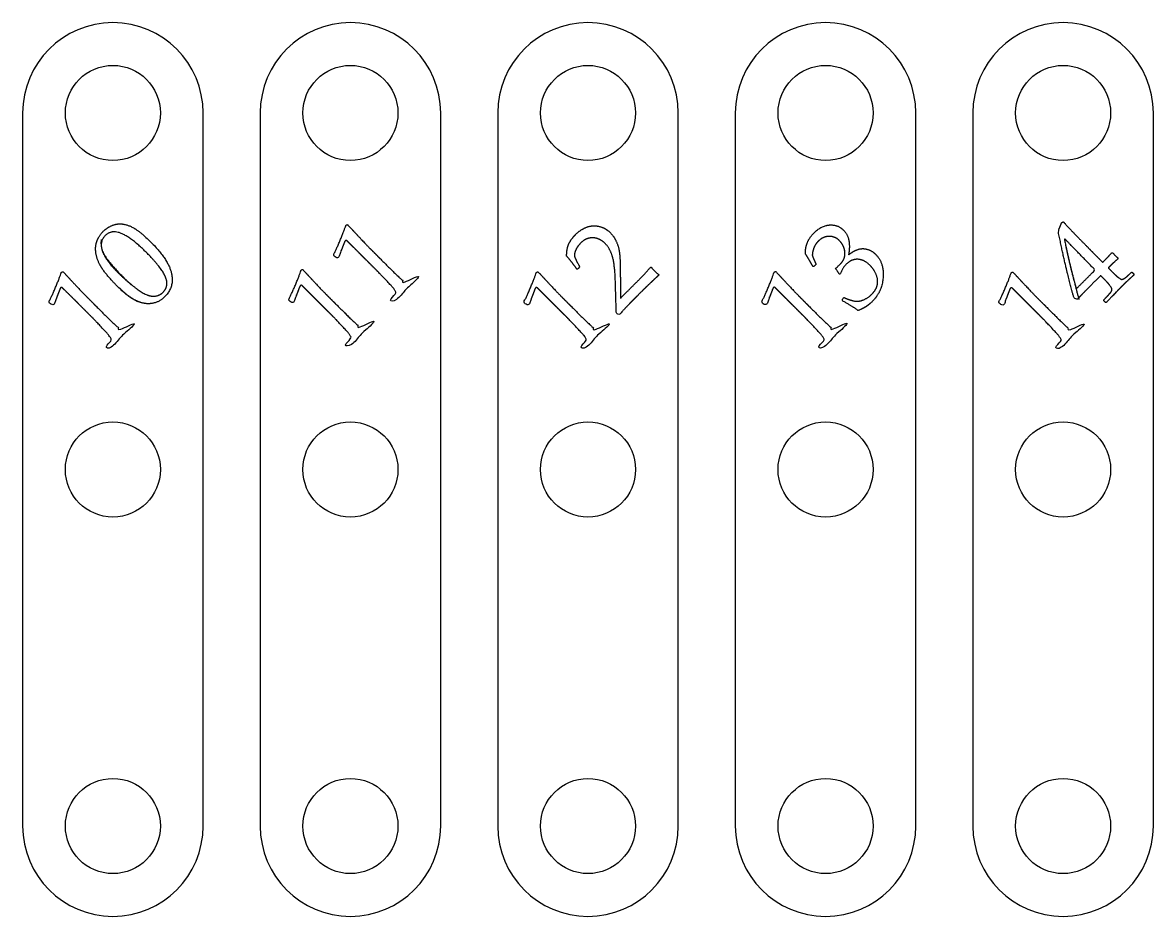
# Model space of a CAD drawing. Extents: x -1.6 to 16.2, y -3 to 0.9.
# Drawn here: x 4.81 to 7.19, y -2.99 to -1.11 of the extents above; entities that cross this region are included whole.
import ezdxf

# ---------------------------------------------------------------- set-up
doc = ezdxf.new("R2010")
doc.units = 0
doc.header["$MEASUREMENT"] = 0
doc.layers.add('1', color=7, linetype='CONTINUOUS')

msp = doc.modelspace()

# ---------------------------------------------------------------- linework, layer by layer
at = {"layer": '1', "color": 163, "linetype": 'CONTINUOUS'}
for p, q in [((4.81, -1.3), (4.81, -2.8)), ((5.19, -2.8), (5.19, -1.3)), ((5.31, -1.3), (5.31, -2.8)), ((5.69, -2.8), (5.69, -1.3)), ((5.81, -1.3), (5.81, -2.8)), ((6.19, -2.8), (6.19, -1.3)), ((6.31, -1.3), (6.31, -2.8)), ((6.69, -2.8), (6.69, -1.3)), ((6.81, -1.3), (6.81, -2.8)), ((7.19, -2.8), (7.19, -1.3))]:
    msp.add_line(p, q, dxfattribs=at)
for centre in [(5, -1.3), (5.5, -1.3), (6, -1.3), (6.5, -1.3), (7, -1.3), (5, -2.05), (5.5, -2.05), (6, -2.05), (6.5, -2.05), (7, -2.05), (5, -2.8), (5.5, -2.8), (6, -2.8), (6.5, -2.8), (7, -2.8)]:
    msp.add_circle(centre, 0.1, dxfattribs=at)
for centre, start, end in [((5, -1.3), 0, 180), ((5.5, -1.3), 0, 180), ((6, -1.3), 0, 180), ((6.5, -1.3), 0, 180), ((7, -1.3), 0, 180), ((5, -2.8), 180, 0), ((5.5, -2.8), 180, 0), ((6, -2.8), 180, 0), ((6.5, -2.8), 180, 0), ((7, -2.8), 180, 0)]:
    msp.add_arc(centre, 0.19, start, end, dxfattribs=at)
for points, knots in [([(5.036, -1.6873), (5.0272, -1.6812), (5.0186, -1.6739), (4.9993, -1.6545), (4.99, -1.6441), (4.9747, -1.6244), (4.9693, -1.6141), (4.9632, -1.5929), (4.9628, -1.583), (4.9674, -1.5649), (4.9721, -1.5566), (4.9876, -1.5412), (4.9969, -1.536), (5.0179, -1.5321), (5.0289, -1.5341), (5.052, -1.5461), (5.0653, -1.5568), (5.1049, -1.5965), (5.1193, -1.6184), (5.1275, -1.6566), (5.1229, -1.6729), (5.1028, -1.6929), (5.0954, -1.6974), (5.0794, -1.7018), (5.071, -1.7019), (5.0535, -1.6975), (5.0448, -1.6934), (5.036, -1.6873)], [-0.06318, 0, 0, 0, 0.052087, 0.052087, 0.120036, 0.120036, 0.187722, 0.187722, 0.255552, 0.255552, 0.323566, 0.323566, 0.401342, 0.401342, 0.479213, 0.479213, 0.556997, 0.556997, 0.683551, 0.683551, 0.810277, 0.810277, 0.87364, 0.87364, 0.93682, 0.93682, 1, 1, 1, 1.052087]), ([(5.4808, -1.5887), (5.4787, -1.5941), (5.4768, -1.5995), (5.4753, -1.6047), (5.4745, -1.6051), (5.4738, -1.6055), (5.4731, -1.6058), (5.4702, -1.6036), (5.4674, -1.6014), (5.4646, -1.5992), (5.4646, -1.5986), (5.4646, -1.598), (5.4646, -1.5974), (5.469, -1.5894), (5.4739, -1.5788), (5.4849, -1.5521), (5.4885, -1.5424), (5.4905, -1.5362), (5.4916, -1.5357), (5.4927, -1.5352), (5.4938, -1.5347), (5.5197, -1.5627), (5.5354, -1.5793), (5.5522, -1.5961), (5.5636, -1.6075), (5.5834, -1.6273), (5.5914, -1.6351), (5.6066, -1.6496), (5.6113, -1.6537), (5.613, -1.6546), (5.6146, -1.6556), (5.6163, -1.656), (5.6179, -1.6558), (5.6196, -1.6557), (5.6213, -1.6549), (5.6249, -1.6522), (5.63, -1.6477), (5.6384, -1.6402), (5.6388, -1.6402), (5.6393, -1.6403), (5.6397, -1.6403), (5.6411, -1.6417), (5.6425, -1.6431), (5.6439, -1.6444), (5.6439, -1.6449), (5.6439, -1.6454), (5.644, -1.6458), (5.63, -1.6588), (5.6203, -1.6681), (5.6106, -1.6778), (5.6006, -1.6882), (5.5848, -1.705), (5.5843, -1.705), (5.5839, -1.7049), (5.5834, -1.7049), (5.582, -1.7035), (5.5807, -1.7021), (5.5793, -1.7008), (5.5793, -1.7003), (5.5793, -1.6998), (5.5793, -1.6993), (5.5878, -1.6894), (5.5926, -1.6836), (5.5946, -1.6804), (5.5951, -1.6788), (5.595, -1.6774), (5.595, -1.6759), (5.5941, -1.6739), (5.5924, -1.6713), (5.5907, -1.6687), (5.5846, -1.662), (5.564, -1.6403), (5.5588, -1.6348), (5.5464, -1.6224), (5.5343, -1.6103), (5.5044, -1.5803), (5.4946, -1.5707), (5.493, -1.5693), (5.4914, -1.5678), (5.4901, -1.5676), (5.4889, -1.5688), (5.4886, -1.5692), (5.4883, -1.5698), (5.488, -1.5703), (5.4872, -1.5722), (5.4842, -1.5799), (5.4825, -1.5843), (5.4808, -1.5887)], [-0.013755, 0, 0, 0, 0.002472, 0.002472, 0.002472, 0.002833, 0.002833, 0.002833, 0.004404, 0.004404, 0.004404, 0.004671, 0.004671, 0.004671, 0.009795, 0.009795, 0.014925, 0.014925, 0.014925, 0.015474, 0.015474, 0.015474, 0.025868, 0.025868, 0.047694, 0.047694, 0.063782, 0.063782, 0.079947, 0.079947, 0.079947, 0.081478, 0.081478, 0.081478, 0.083171, 0.083171, 0.084863, 0.084863, 0.084863, 0.085252, 0.085252, 0.085252, 0.086898, 0.086898, 0.086898, 0.087287, 0.087287, 0.087287, 0.098594, 0.098594, 0.107146, 0.107146, 0.107146, 0.107513, 0.107513, 0.107513, 0.109105, 0.109105, 0.109105, 0.109499, 0.109499, 0.109499, 0.115591, 0.115591, 0.121835, 0.121835, 0.121835, 0.12373, 0.12373, 0.12373, 0.131376, 0.131376, 0.139022, 0.139022, 0.473528, 0.473528, 0.966685, 0.966685, 0.966685, 0.974091, 0.974091, 0.975942, 0.975942, 0.975942, 0.986245, 0.986245, 1, 1, 1, 1.002472]), ([(6.0856, -1.7032), (6.0757, -1.7134), (6.0691, -1.7205), (6.0658, -1.7244), (6.0651, -1.7245), (6.0644, -1.7245), (6.0637, -1.7246), (6.0623, -1.7232), (6.0609, -1.7218), (6.0595, -1.7203), (6.0589, -1.6992), (6.0583, -1.678), (6.0569, -1.6306), (6.0547, -1.6119), (6.0475, -1.5897), (6.0424, -1.5809), (6.0286, -1.5671), (6.02, -1.5631), (6.001, -1.5622), (5.9924, -1.5658), (5.9797, -1.5786), (5.9761, -1.5837), (5.9718, -1.5941), (5.971, -1.5983), (5.9723, -1.6046), (5.9759, -1.6118), (5.9822, -1.623), (5.9822, -1.6236), (5.9822, -1.6241), (5.9821, -1.6246), (5.9809, -1.6259), (5.9796, -1.6271), (5.9784, -1.6284), (5.9778, -1.6284), (5.9772, -1.6285), (5.9766, -1.6285), (5.9697, -1.6188), (5.9625, -1.6095), (5.955, -1.6009), (5.9551, -1.5895), (5.9569, -1.5805), (5.9637, -1.5673), (5.9682, -1.5613), (5.9802, -1.5493), (5.9876, -1.5443), (6.0045, -1.5373), (6.0133, -1.5365), (6.0315, -1.5402), (6.0397, -1.5448), (6.0524, -1.5574), (6.0567, -1.5639), (6.0634, -1.5791), (6.0655, -1.5874), (6.0675, -1.6057), (6.068, -1.6174), (6.068, -1.6509), (6.0684, -1.6702), (6.0685, -1.6896), (6.0807, -1.6774), (6.0928, -1.6653), (6.1161, -1.642), (6.125, -1.6323), (6.1317, -1.624), (6.1321, -1.6241), (6.1326, -1.6241), (6.1331, -1.6241), (6.1348, -1.6266), (6.1373, -1.6295), (6.1438, -1.636), (6.1464, -1.6382), (6.1485, -1.6396), (6.1487, -1.6402), (6.1488, -1.6407), (6.1489, -1.6413), (6.1443, -1.6455), (6.1372, -1.652), (6.1186, -1.67), (6.1124, -1.6759), (6.1035, -1.6848), (6.0955, -1.6929), (6.0856, -1.7032)], [-0.067857, 0, 0, 0, 0.016667, 0.016667, 0.016667, 0.017841, 0.017841, 0.017841, 0.021289, 0.021289, 0.021289, 0.057764, 0.057764, 0.102806, 0.102806, 0.147763, 0.147763, 0.200782, 0.200782, 0.253986, 0.253986, 0.288188, 0.288188, 0.322665, 0.322665, 0.357143, 0.357143, 0.357143, 0.359029, 0.359029, 0.359029, 0.365343, 0.365343, 0.365343, 0.367436, 0.367436, 0.367436, 0.408999, 0.408999, 0.408999, 0.441936, 0.441936, 0.474808, 0.474808, 0.51413, 0.51413, 0.553257, 0.553257, 0.592272, 0.592272, 0.621254, 0.621254, 0.650397, 0.650397, 0.679758, 0.679758, 0.71996, 0.71996, 0.71996, 0.779674, 0.779674, 0.834625, 0.834625, 0.834625, 0.836249, 0.836249, 0.836249, 0.849941, 0.849941, 0.862376, 0.862376, 0.862376, 0.864413, 0.864413, 0.864413, 0.898214, 0.898214, 0.932143, 0.932143, 1, 1, 1, 1.016667]), ([(6.5855, -1.7071), (6.5812, -1.7101), (6.5755, -1.7129), (6.5685, -1.7156), (6.5602, -1.7094), (6.5494, -1.7028), (6.5362, -1.6955), (6.5359, -1.6949), (6.5355, -1.6943), (6.5352, -1.6937), (6.5359, -1.6921), (6.5367, -1.6906), (6.5374, -1.689), (6.538, -1.6888), (6.5387, -1.6886), (6.5393, -1.6884), (6.5471, -1.6919), (6.5541, -1.6943), (6.5664, -1.6967), (6.5727, -1.696), (6.5793, -1.6933), (6.5859, -1.6907), (6.5919, -1.6867), (6.604, -1.6746), (6.6079, -1.6678), (6.6102, -1.6542), (6.6094, -1.6473), (6.604, -1.6333), (6.5996, -1.6268), (6.5854, -1.6125), (6.5768, -1.6082), (6.5589, -1.6075), (6.5507, -1.611), (6.5405, -1.6212), (6.5384, -1.6237), (6.5369, -1.6263), (6.5354, -1.6288), (6.5334, -1.633), (6.5308, -1.6389), (6.5302, -1.639), (6.5295, -1.639), (6.5289, -1.639), (6.5262, -1.635), (6.5235, -1.631), (6.5209, -1.627), (6.5261, -1.6223), (6.5296, -1.6192), (6.5385, -1.6103), (6.5416, -1.6021), (6.5398, -1.5834), (6.5359, -1.5753), (6.5229, -1.5623), (6.5156, -1.5594), (6.4986, -1.5599), (6.4911, -1.5633), (6.4804, -1.574), (6.4773, -1.5788), (6.4731, -1.5898), (6.4721, -1.595), (6.4721, -1.5999), (6.4731, -1.6031), (6.4756, -1.6089), (6.4795, -1.6173), (6.4795, -1.6179), (6.4794, -1.6185), (6.4794, -1.6191), (6.478, -1.6205), (6.4766, -1.6218), (6.4753, -1.6232), (6.4747, -1.6232), (6.4742, -1.6231), (6.4737, -1.6231), (6.4684, -1.6141), (6.4631, -1.6052), (6.4578, -1.5962), (6.4568, -1.5798), (6.4629, -1.5651), (6.4861, -1.5419), (6.4969, -1.5365), (6.5198, -1.5348), (6.5296, -1.5384), (6.5438, -1.5526), (6.5476, -1.56), (6.5506, -1.5775), (6.5504, -1.5874), (6.5485, -1.5984), (6.5604, -1.5891), (6.5711, -1.5847), (6.5899, -1.5863), (6.5982, -1.5902), (6.6172, -1.6092), (6.6225, -1.6252), (6.62, -1.6654), (6.6123, -1.6825), (6.5941, -1.7007), (6.5899, -1.7042), (6.5855, -1.7071)], [-0.019517, 0, 0, 0, 0.013614, 0.013614, 0.013614, 0.04088, 0.04088, 0.04088, 0.042351, 0.042351, 0.042351, 0.04605, 0.04605, 0.04605, 0.047505, 0.047505, 0.047505, 0.063344, 0.063344, 0.079285, 0.079285, 0.079285, 0.095206, 0.095206, 0.115234, 0.115234, 0.135263, 0.135263, 0.155412, 0.155412, 0.182429, 0.182429, 0.209347, 0.209347, 0.218565, 0.218565, 0.218565, 0.230167, 0.230167, 0.230167, 0.231734, 0.231734, 0.231734, 0.243673, 0.243673, 0.243673, 0.255277, 0.255277, 0.305558, 0.305558, 0.355638, 0.355638, 0.399707, 0.399707, 0.443777, 0.443777, 0.472529, 0.472529, 0.501064, 0.501064, 0.501064, 0.522157, 0.522157, 0.522157, 0.524131, 0.524131, 0.524131, 0.530688, 0.530688, 0.530688, 0.53243, 0.53243, 0.53243, 0.567364, 0.567364, 0.567364, 0.622609, 0.622609, 0.664515, 0.664515, 0.706439, 0.706439, 0.738287, 0.738287, 0.770135, 0.770135, 0.770135, 0.809982, 0.809982, 0.849829, 0.849829, 0.915156, 0.915156, 0.980483, 0.980483, 1, 1, 1, 1.013614]), ([(7.1213, -1.667), (7.1094, -1.679), (7.0993, -1.6895), (7.0911, -1.6987), (7.0906, -1.6987), (7.0901, -1.6987), (7.0896, -1.6987), (7.0883, -1.6974), (7.0869, -1.6961), (7.0856, -1.6948), (7.0856, -1.6943), (7.0856, -1.6938), (7.0856, -1.6933), (7.0945, -1.684), (7.0996, -1.6783), (7.1024, -1.6743), (7.103, -1.6724), (7.1028, -1.6706), (7.1026, -1.6689), (7.1008, -1.6658), (7.0974, -1.6616), (7.094, -1.6574), (7.0902, -1.6532), (7.0836, -1.6466), (7.0813, -1.6443), (7.079, -1.642), (7.0723, -1.6488), (7.0656, -1.6555), (7.0471, -1.674), (7.0373, -1.6841), (7.0296, -1.6926), (7.0274, -1.6914), (7.0252, -1.6903), (7.023, -1.6892), (7.0137, -1.6584), (7.0025, -1.6115), (6.9896, -1.5486), (6.9922, -1.5425), (6.9947, -1.5364), (6.9973, -1.5303), (6.9985, -1.5299), (6.9996, -1.5295), (7.0007, -1.5291), (7.0105, -1.5403), (7.0231, -1.5535), (7.0385, -1.5689), (7.0471, -1.5777), (7.0557, -1.5864), (7.0643, -1.5952), (7.0706, -1.6016), (7.077, -1.6079), (7.0833, -1.6143), (7.0917, -1.6057), (7.0981, -1.599), (7.1024, -1.5941), (7.103, -1.5941), (7.1036, -1.5942), (7.1042, -1.5942), (7.1064, -1.5966), (7.108, -1.5984), (7.109, -1.5994), (7.1111, -1.6014), (7.1132, -1.6033), (7.1153, -1.6052), (7.1153, -1.6058), (7.1153, -1.6063), (7.1153, -1.6069), (7.1089, -1.6125), (7.1037, -1.6173), (7.0982, -1.6229), (7.0966, -1.6244), (7.0951, -1.626), (7.0971, -1.6281), (7.0992, -1.6301), (7.1081, -1.6391), (7.1132, -1.6438), (7.1164, -1.6463), (7.1197, -1.6488), (7.1221, -1.6501), (7.1254, -1.6502), (7.1276, -1.6492), (7.1304, -1.6471), (7.1333, -1.6451), (7.1377, -1.6411), (7.1437, -1.6352), (7.1442, -1.6352), (7.1447, -1.6352), (7.1453, -1.6351), (7.1466, -1.6365), (7.1479, -1.6378), (7.1492, -1.6391), (7.1492, -1.6396), (7.1492, -1.6401), (7.1492, -1.6406), (7.1379, -1.6509), (7.1286, -1.6597), (7.1213, -1.667)], [-0.057582, 0, 0, 0, 0.051449, 0.051449, 0.051449, 0.053153, 0.053153, 0.053153, 0.059754, 0.059754, 0.059754, 0.061459, 0.061459, 0.061459, 0.088367, 0.088367, 0.115275, 0.115275, 0.115275, 0.130272, 0.130272, 0.130272, 0.154702, 0.154702, 0.167536, 0.167536, 0.167536, 0.207799, 0.207799, 0.278122, 0.278122, 0.278122, 0.288947, 0.288947, 0.288947, 0.501065, 0.501065, 0.501065, 0.530164, 0.530164, 0.530164, 0.535491, 0.535491, 0.535491, 0.616036, 0.616036, 0.616036, 0.669995, 0.669995, 0.669995, 0.709601, 0.709601, 0.709601, 0.750376, 0.750376, 0.750376, 0.752968, 0.752968, 0.752968, 0.763454, 0.763454, 0.763454, 0.775952, 0.775952, 0.775952, 0.77849, 0.77849, 0.77849, 0.809513, 0.809513, 0.821742, 0.821742, 0.821742, 0.834552, 0.834552, 0.877731, 0.877731, 0.877731, 0.890277, 0.890277, 0.902822, 0.902822, 0.902822, 0.929503, 0.929503, 0.929503, 0.931836, 0.931836, 0.931836, 0.940246, 0.940246, 0.940246, 0.942418, 0.942418, 0.942418, 1, 1, 1, 1.051449]), ([(4.9771, -1.5883), (4.9808, -1.6002), (4.9954, -1.6189), (5.0324, -1.6559), (5.0439, -1.6657), (5.0666, -1.6813), (5.0764, -1.6854), (5.093, -1.6856), (5.1, -1.6828), (5.1111, -1.6717), (5.1138, -1.6653), (5.1136, -1.6504), (5.1099, -1.6413), (5.0951, -1.6198), (5.0847, -1.6077), (5.0502, -1.5733), (5.0327, -1.5598), (5.0045, -1.5475), (4.9929, -1.5491), (4.9756, -1.5664), (4.9735, -1.5764), (4.9771, -1.5883)], [-0.10676, 0, 0, 0, 0.174481, 0.174481, 0.254827, 0.254827, 0.335174, 0.335174, 0.416193, 0.416193, 0.494248, 0.494248, 0.571936, 0.571936, 0.649623, 0.649623, 0.77136, 0.77136, 0.89324, 0.89324, 1, 1, 1, 1.174481]), ([(7.0149, -1.6209), (7.0207, -1.6446), (7.025, -1.6609), (7.0279, -1.6697), (7.041, -1.6566), (7.0542, -1.6434), (7.0673, -1.6303), (7.0457, -1.6082), (7.0242, -1.5861), (7.0026, -1.5639), (7.0051, -1.5783), (7.0092, -1.5973), (7.0149, -1.6209)], [-0.226827, 0, 0, 0, 0.196196, 0.196196, 0.196196, 0.412718, 0.412718, 0.412718, 0.773173, 0.773173, 0.773173, 1, 1, 1, 1.196196]), ([(4.8819, -1.6876), (4.8797, -1.6931), (4.8779, -1.6984), (4.8764, -1.7036), (4.8756, -1.704), (4.8749, -1.7044), (4.8741, -1.7048), (4.8713, -1.7025), (4.8685, -1.7003), (4.8656, -1.6981), (4.8657, -1.6975), (4.8657, -1.6969), (4.8657, -1.6963), (4.87, -1.6883), (4.8749, -1.6777), (4.8859, -1.651), (4.8896, -1.6413), (4.8916, -1.6351), (4.8927, -1.6346), (4.8938, -1.6342), (4.8949, -1.6337), (4.9208, -1.6616), (4.9365, -1.6782), (4.9533, -1.6951), (4.9647, -1.7065), (4.9845, -1.7263), (4.9925, -1.7341), (5.0077, -1.7486), (5.0124, -1.7526), (5.014, -1.7536), (5.0157, -1.7545), (5.0174, -1.7549), (5.019, -1.7547), (5.0207, -1.7546), (5.0224, -1.7538), (5.026, -1.7511), (5.0311, -1.7466), (5.0394, -1.7392), (5.0399, -1.7392), (5.0404, -1.7392), (5.0408, -1.7392), (5.0422, -1.7406), (5.0436, -1.742), (5.045, -1.7434), (5.045, -1.7438), (5.045, -1.7443), (5.045, -1.7448), (5.0311, -1.7577), (5.0214, -1.767), (5.0116, -1.7767), (5.0016, -1.7872), (4.9858, -1.8039), (4.9854, -1.8039), (4.9849, -1.8039), (4.9845, -1.8038), (4.9831, -1.8025), (4.9817, -1.8011), (4.9804, -1.7997), (4.9804, -1.7992), (4.9804, -1.7987), (4.9804, -1.7982), (4.9889, -1.7883), (4.9937, -1.7826), (4.9957, -1.7793), (4.9962, -1.7778), (4.9961, -1.7763), (4.996, -1.7748), (4.9951, -1.7728), (4.9935, -1.7702), (4.9917, -1.7676), (4.9857, -1.7609), (4.9651, -1.7392), (4.9599, -1.7337), (4.9475, -1.7213), (4.9354, -1.7092), (4.9054, -1.6793), (4.8957, -1.6696), (4.8941, -1.6682), (4.8925, -1.6668), (4.8912, -1.6665), (4.8899, -1.6677), (4.8897, -1.6681), (4.8894, -1.6687), (4.889, -1.6692), (4.8883, -1.6711), (4.8853, -1.6788), (4.8836, -1.6832), (4.8819, -1.6876)], [-0.013755, 0, 0, 0, 0.002472, 0.002472, 0.002472, 0.002833, 0.002833, 0.002833, 0.004404, 0.004404, 0.004404, 0.004671, 0.004671, 0.004671, 0.009795, 0.009795, 0.014925, 0.014925, 0.014925, 0.015474, 0.015474, 0.015474, 0.025868, 0.025868, 0.047694, 0.047694, 0.063782, 0.063782, 0.079947, 0.079947, 0.079947, 0.081478, 0.081478, 0.081478, 0.083171, 0.083171, 0.084863, 0.084863, 0.084863, 0.085252, 0.085252, 0.085252, 0.086898, 0.086898, 0.086898, 0.087287, 0.087287, 0.087287, 0.098594, 0.098594, 0.107146, 0.107146, 0.107146, 0.107513, 0.107513, 0.107513, 0.109105, 0.109105, 0.109105, 0.109499, 0.109499, 0.109499, 0.115591, 0.115591, 0.121835, 0.121835, 0.121835, 0.12373, 0.12373, 0.12373, 0.131376, 0.131376, 0.139022, 0.139022, 0.473528, 0.473528, 0.966685, 0.966685, 0.966685, 0.974091, 0.974091, 0.975942, 0.975942, 0.975942, 0.986245, 0.986245, 1, 1, 1, 1.002472]), ([(5.3864, -1.6831), (5.3843, -1.6886), (5.3824, -1.6939), (5.3809, -1.6991), (5.3801, -1.6995), (5.3794, -1.6999), (5.3787, -1.7002), (5.3758, -1.698), (5.373, -1.6958), (5.3702, -1.6936), (5.3702, -1.693), (5.3702, -1.6924), (5.3702, -1.6918), (5.3745, -1.6838), (5.3795, -1.6732), (5.3905, -1.6465), (5.3941, -1.6368), (5.3961, -1.6306), (5.3972, -1.6301), (5.3983, -1.6296), (5.3994, -1.6292), (5.4253, -1.6571), (5.441, -1.6737), (5.4578, -1.6906), (5.4692, -1.7019), (5.489, -1.7217), (5.497, -1.7296), (5.5122, -1.744), (5.5169, -1.7481), (5.5185, -1.7491), (5.5202, -1.75), (5.5219, -1.7504), (5.5235, -1.7502), (5.5252, -1.7501), (5.5269, -1.7493), (5.5305, -1.7466), (5.5356, -1.7421), (5.5439, -1.7346), (5.5444, -1.7347), (5.5449, -1.7347), (5.5453, -1.7347), (5.5467, -1.7361), (5.5481, -1.7375), (5.5495, -1.7389), (5.5495, -1.7393), (5.5495, -1.7398), (5.5495, -1.7402), (5.5356, -1.7532), (5.5259, -1.7625), (5.5162, -1.7722), (5.5062, -1.7827), (5.4904, -1.7994), (5.4899, -1.7994), (5.4895, -1.7994), (5.489, -1.7993), (5.4876, -1.7979), (5.4862, -1.7966), (5.4849, -1.7952), (5.4849, -1.7947), (5.4849, -1.7942), (5.4849, -1.7937), (5.4934, -1.7838), (5.4982, -1.7781), (5.5002, -1.7748), (5.5007, -1.7733), (5.5006, -1.7718), (5.5006, -1.7703), (5.4997, -1.7683), (5.498, -1.7657), (5.4962, -1.7631), (5.4902, -1.7564), (5.4696, -1.7347), (5.4644, -1.7292), (5.452, -1.7168), (5.4399, -1.7047), (5.4099, -1.6748), (5.4002, -1.6651), (5.3986, -1.6637), (5.397, -1.6622), (5.3957, -1.662), (5.3945, -1.6632), (5.3942, -1.6636), (5.3939, -1.6642), (5.3936, -1.6647), (5.3928, -1.6666), (5.3898, -1.6743), (5.3881, -1.6787), (5.3864, -1.6831)], [-0.013755, 0, 0, 0, 0.002472, 0.002472, 0.002472, 0.002833, 0.002833, 0.002833, 0.004404, 0.004404, 0.004404, 0.004671, 0.004671, 0.004671, 0.009795, 0.009795, 0.014925, 0.014925, 0.014925, 0.015474, 0.015474, 0.015474, 0.025868, 0.025868, 0.047694, 0.047694, 0.063782, 0.063782, 0.079947, 0.079947, 0.079947, 0.081478, 0.081478, 0.081478, 0.083171, 0.083171, 0.084863, 0.084863, 0.084863, 0.085252, 0.085252, 0.085252, 0.086898, 0.086898, 0.086898, 0.087287, 0.087287, 0.087287, 0.098594, 0.098594, 0.107146, 0.107146, 0.107146, 0.107513, 0.107513, 0.107513, 0.109105, 0.109105, 0.109105, 0.109499, 0.109499, 0.109499, 0.115591, 0.115591, 0.121835, 0.121835, 0.121835, 0.12373, 0.12373, 0.12373, 0.131376, 0.131376, 0.139022, 0.139022, 0.473528, 0.473528, 0.966685, 0.966685, 0.966685, 0.974091, 0.974091, 0.975942, 0.975942, 0.975942, 0.986245, 0.986245, 1, 1, 1, 1.002472]), ([(5.8816, -1.6878), (5.8795, -1.6933), (5.8777, -1.6987), (5.8761, -1.7039), (5.8754, -1.7043), (5.8746, -1.7046), (5.8739, -1.705), (5.8711, -1.7028), (5.8682, -1.7006), (5.8654, -1.6984), (5.8654, -1.6977), (5.8654, -1.6971), (5.8654, -1.6965), (5.8698, -1.6886), (5.8747, -1.6779), (5.8857, -1.6513), (5.8894, -1.6416), (5.8913, -1.6354), (5.8924, -1.6349), (5.8935, -1.6344), (5.8946, -1.6339), (5.9206, -1.6618), (5.9362, -1.6785), (5.9531, -1.6953), (5.9645, -1.7067), (5.9843, -1.7265), (5.9923, -1.7343), (6.0075, -1.7488), (6.0121, -1.7528), (6.0138, -1.7538), (6.0155, -1.7547), (6.0171, -1.7552), (6.0188, -1.755), (6.0204, -1.7548), (6.0221, -1.7541), (6.0257, -1.7513), (6.0308, -1.7469), (6.0392, -1.7394), (6.0397, -1.7394), (6.0401, -1.7394), (6.0406, -1.7395), (6.042, -1.7408), (6.0433, -1.7422), (6.0447, -1.7436), (6.0447, -1.7441), (6.0448, -1.7445), (6.0448, -1.745), (6.0309, -1.758), (6.0211, -1.7672), (6.0114, -1.7769), (6.0014, -1.7874), (5.9856, -1.8042), (5.9852, -1.8041), (5.9847, -1.8041), (5.9843, -1.8041), (5.9829, -1.8027), (5.9815, -1.8013), (5.9801, -1.7999), (5.9801, -1.7994), (5.9801, -1.799), (5.9801, -1.7985), (5.9886, -1.7886), (5.9934, -1.7828), (5.9954, -1.7795), (5.9959, -1.778), (5.9958, -1.7765), (5.9958, -1.775), (5.9949, -1.773), (5.9932, -1.7704), (5.9915, -1.7679), (5.9855, -1.7612), (5.9649, -1.7395), (5.9596, -1.7339), (5.9472, -1.7216), (5.9351, -1.7095), (5.9052, -1.6795), (5.8955, -1.6699), (5.8939, -1.6685), (5.8923, -1.667), (5.8909, -1.6668), (5.8897, -1.668), (5.8894, -1.6684), (5.8891, -1.669), (5.8888, -1.6695), (5.888, -1.6714), (5.885, -1.6791), (5.8833, -1.6835), (5.8816, -1.6878)], [-0.013755, 0, 0, 0, 0.002472, 0.002472, 0.002472, 0.002833, 0.002833, 0.002833, 0.004404, 0.004404, 0.004404, 0.004671, 0.004671, 0.004671, 0.009795, 0.009795, 0.014925, 0.014925, 0.014925, 0.015474, 0.015474, 0.015474, 0.025868, 0.025868, 0.047694, 0.047694, 0.063782, 0.063782, 0.079947, 0.079947, 0.079947, 0.081478, 0.081478, 0.081478, 0.083171, 0.083171, 0.084863, 0.084863, 0.084863, 0.085252, 0.085252, 0.085252, 0.086898, 0.086898, 0.086898, 0.087287, 0.087287, 0.087287, 0.098594, 0.098594, 0.107146, 0.107146, 0.107146, 0.107513, 0.107513, 0.107513, 0.109105, 0.109105, 0.109105, 0.109499, 0.109499, 0.109499, 0.115591, 0.115591, 0.121835, 0.121835, 0.121835, 0.12373, 0.12373, 0.12373, 0.131376, 0.131376, 0.139022, 0.139022, 0.473528, 0.473528, 0.966685, 0.966685, 0.966685, 0.974091, 0.974091, 0.975942, 0.975942, 0.975942, 0.986245, 0.986245, 1, 1, 1, 1.002472]), ([(6.3821, -1.6874), (6.38, -1.6928), (6.3781, -1.6982), (6.3766, -1.7034), (6.3758, -1.7038), (6.3751, -1.7042), (6.3744, -1.7045), (6.3715, -1.7023), (6.3687, -1.7001), (6.3659, -1.6979), (6.3659, -1.6973), (6.3659, -1.6967), (6.3659, -1.6961), (6.3703, -1.6881), (6.3752, -1.6775), (6.3862, -1.6508), (6.3898, -1.6411), (6.3918, -1.6349), (6.3929, -1.6344), (6.394, -1.6339), (6.3951, -1.6334), (6.421, -1.6614), (6.4367, -1.678), (6.4535, -1.6948), (6.4649, -1.7062), (6.4847, -1.726), (6.4927, -1.7338), (6.5079, -1.7483), (6.5126, -1.7524), (6.5142, -1.7533), (6.5159, -1.7543), (6.5176, -1.7547), (6.5192, -1.7545), (6.5209, -1.7544), (6.5226, -1.7536), (6.5262, -1.7509), (6.5313, -1.7464), (6.5397, -1.7389), (6.5401, -1.739), (6.5406, -1.739), (6.541, -1.739), (6.5424, -1.7404), (6.5438, -1.7418), (6.5452, -1.7431), (6.5452, -1.7436), (6.5452, -1.7441), (6.5453, -1.7445), (6.5313, -1.7575), (6.5216, -1.7668), (6.5119, -1.7765), (6.5019, -1.7869), (6.4861, -1.8037), (6.4856, -1.8037), (6.4852, -1.8036), (6.4847, -1.8036), (6.4833, -1.8022), (6.482, -1.8008), (6.4806, -1.7995), (6.4806, -1.799), (6.4806, -1.7985), (6.4806, -1.798), (6.4891, -1.7881), (6.4939, -1.7823), (6.4959, -1.7791), (6.4964, -1.7775), (6.4963, -1.7761), (6.4963, -1.7746), (6.4954, -1.7726), (6.4937, -1.77), (6.492, -1.7674), (6.4859, -1.7607), (6.4653, -1.739), (6.4601, -1.7335), (6.4477, -1.7211), (6.4356, -1.709), (6.4057, -1.679), (6.3959, -1.6694), (6.3943, -1.668), (6.3927, -1.6665), (6.3914, -1.6663), (6.3902, -1.6675), (6.3899, -1.6679), (6.3896, -1.6685), (6.3893, -1.669), (6.3885, -1.6709), (6.3855, -1.6786), (6.3838, -1.683), (6.3821, -1.6874)], [-0.013755, 0, 0, 0, 0.002472, 0.002472, 0.002472, 0.002833, 0.002833, 0.002833, 0.004404, 0.004404, 0.004404, 0.004671, 0.004671, 0.004671, 0.009795, 0.009795, 0.014925, 0.014925, 0.014925, 0.015474, 0.015474, 0.015474, 0.025868, 0.025868, 0.047694, 0.047694, 0.063782, 0.063782, 0.079947, 0.079947, 0.079947, 0.081478, 0.081478, 0.081478, 0.083171, 0.083171, 0.084863, 0.084863, 0.084863, 0.085252, 0.085252, 0.085252, 0.086898, 0.086898, 0.086898, 0.087287, 0.087287, 0.087287, 0.098594, 0.098594, 0.107146, 0.107146, 0.107146, 0.107513, 0.107513, 0.107513, 0.109105, 0.109105, 0.109105, 0.109499, 0.109499, 0.109499, 0.115591, 0.115591, 0.121835, 0.121835, 0.121835, 0.12373, 0.12373, 0.12373, 0.131376, 0.131376, 0.139022, 0.139022, 0.473528, 0.473528, 0.966685, 0.966685, 0.966685, 0.974091, 0.974091, 0.975942, 0.975942, 0.975942, 0.986245, 0.986245, 1, 1, 1, 1.002472]), ([(6.881, -1.6884), (6.8789, -1.6939), (6.8771, -1.6993), (6.8755, -1.7045), (6.8748, -1.7048), (6.8741, -1.7052), (6.8733, -1.7056), (6.8705, -1.7034), (6.8676, -1.7012), (6.8648, -1.6989), (6.8648, -1.6983), (6.8648, -1.6977), (6.8648, -1.6971), (6.8692, -1.6892), (6.8741, -1.6785), (6.8851, -1.6519), (6.8888, -1.6421), (6.8907, -1.636), (6.8918, -1.6355), (6.893, -1.635), (6.8941, -1.6345), (6.92, -1.6624), (6.9357, -1.6791), (6.9525, -1.6959), (6.9639, -1.7073), (6.9837, -1.7271), (6.9917, -1.7349), (7.0069, -1.7494), (7.0115, -1.7534), (7.0132, -1.7544), (7.0149, -1.7553), (7.0165, -1.7557), (7.0182, -1.7556), (7.0198, -1.7554), (7.0216, -1.7547), (7.0252, -1.7519), (7.0302, -1.7474), (7.0386, -1.74), (7.0391, -1.74), (7.0395, -1.74), (7.04, -1.7401), (7.0414, -1.7414), (7.0428, -1.7428), (7.0441, -1.7442), (7.0442, -1.7447), (7.0442, -1.7451), (7.0442, -1.7456), (7.0303, -1.7585), (7.0205, -1.7678), (7.0108, -1.7775), (7.0008, -1.788), (6.985, -1.8048), (6.9846, -1.8047), (6.9841, -1.8047), (6.9837, -1.8047), (6.9823, -1.8033), (6.9809, -1.8019), (6.9795, -1.8005), (6.9795, -1.8), (6.9795, -1.7995), (6.9795, -1.7991), (6.9881, -1.7891), (6.9928, -1.7834), (6.9949, -1.7801), (6.9954, -1.7786), (6.9953, -1.7771), (6.9952, -1.7756), (6.9943, -1.7736), (6.9926, -1.771), (6.9909, -1.7685), (6.9849, -1.7618), (6.9643, -1.7401), (6.959, -1.7345), (6.9466, -1.7221), (6.9345, -1.71), (6.9046, -1.6801), (6.8949, -1.6705), (6.8933, -1.669), (6.8917, -1.6676), (6.8903, -1.6673), (6.8891, -1.6686), (6.8888, -1.669), (6.8885, -1.6696), (6.8882, -1.6701), (6.8874, -1.672), (6.8844, -1.6796), (6.8828, -1.684), (6.881, -1.6884)], [-0.013755, 0, 0, 0, 0.002472, 0.002472, 0.002472, 0.002833, 0.002833, 0.002833, 0.004404, 0.004404, 0.004404, 0.004671, 0.004671, 0.004671, 0.009795, 0.009795, 0.014925, 0.014925, 0.014925, 0.015474, 0.015474, 0.015474, 0.025868, 0.025868, 0.047694, 0.047694, 0.063782, 0.063782, 0.079947, 0.079947, 0.079947, 0.081478, 0.081478, 0.081478, 0.083171, 0.083171, 0.084863, 0.084863, 0.084863, 0.085252, 0.085252, 0.085252, 0.086898, 0.086898, 0.086898, 0.087287, 0.087287, 0.087287, 0.098594, 0.098594, 0.107146, 0.107146, 0.107146, 0.107513, 0.107513, 0.107513, 0.109105, 0.109105, 0.109105, 0.109499, 0.109499, 0.109499, 0.115591, 0.115591, 0.121835, 0.121835, 0.121835, 0.12373, 0.12373, 0.12373, 0.131376, 0.131376, 0.139022, 0.139022, 0.473528, 0.473528, 0.966685, 0.966685, 0.966685, 0.974091, 0.974091, 0.975942, 0.975942, 0.975942, 0.986245, 0.986245, 1, 1, 1, 1.002472])]:
    msp.add_open_spline(points, degree=3, knots=knots, dxfattribs=at)

doc.saveas('drawing.dxf')
